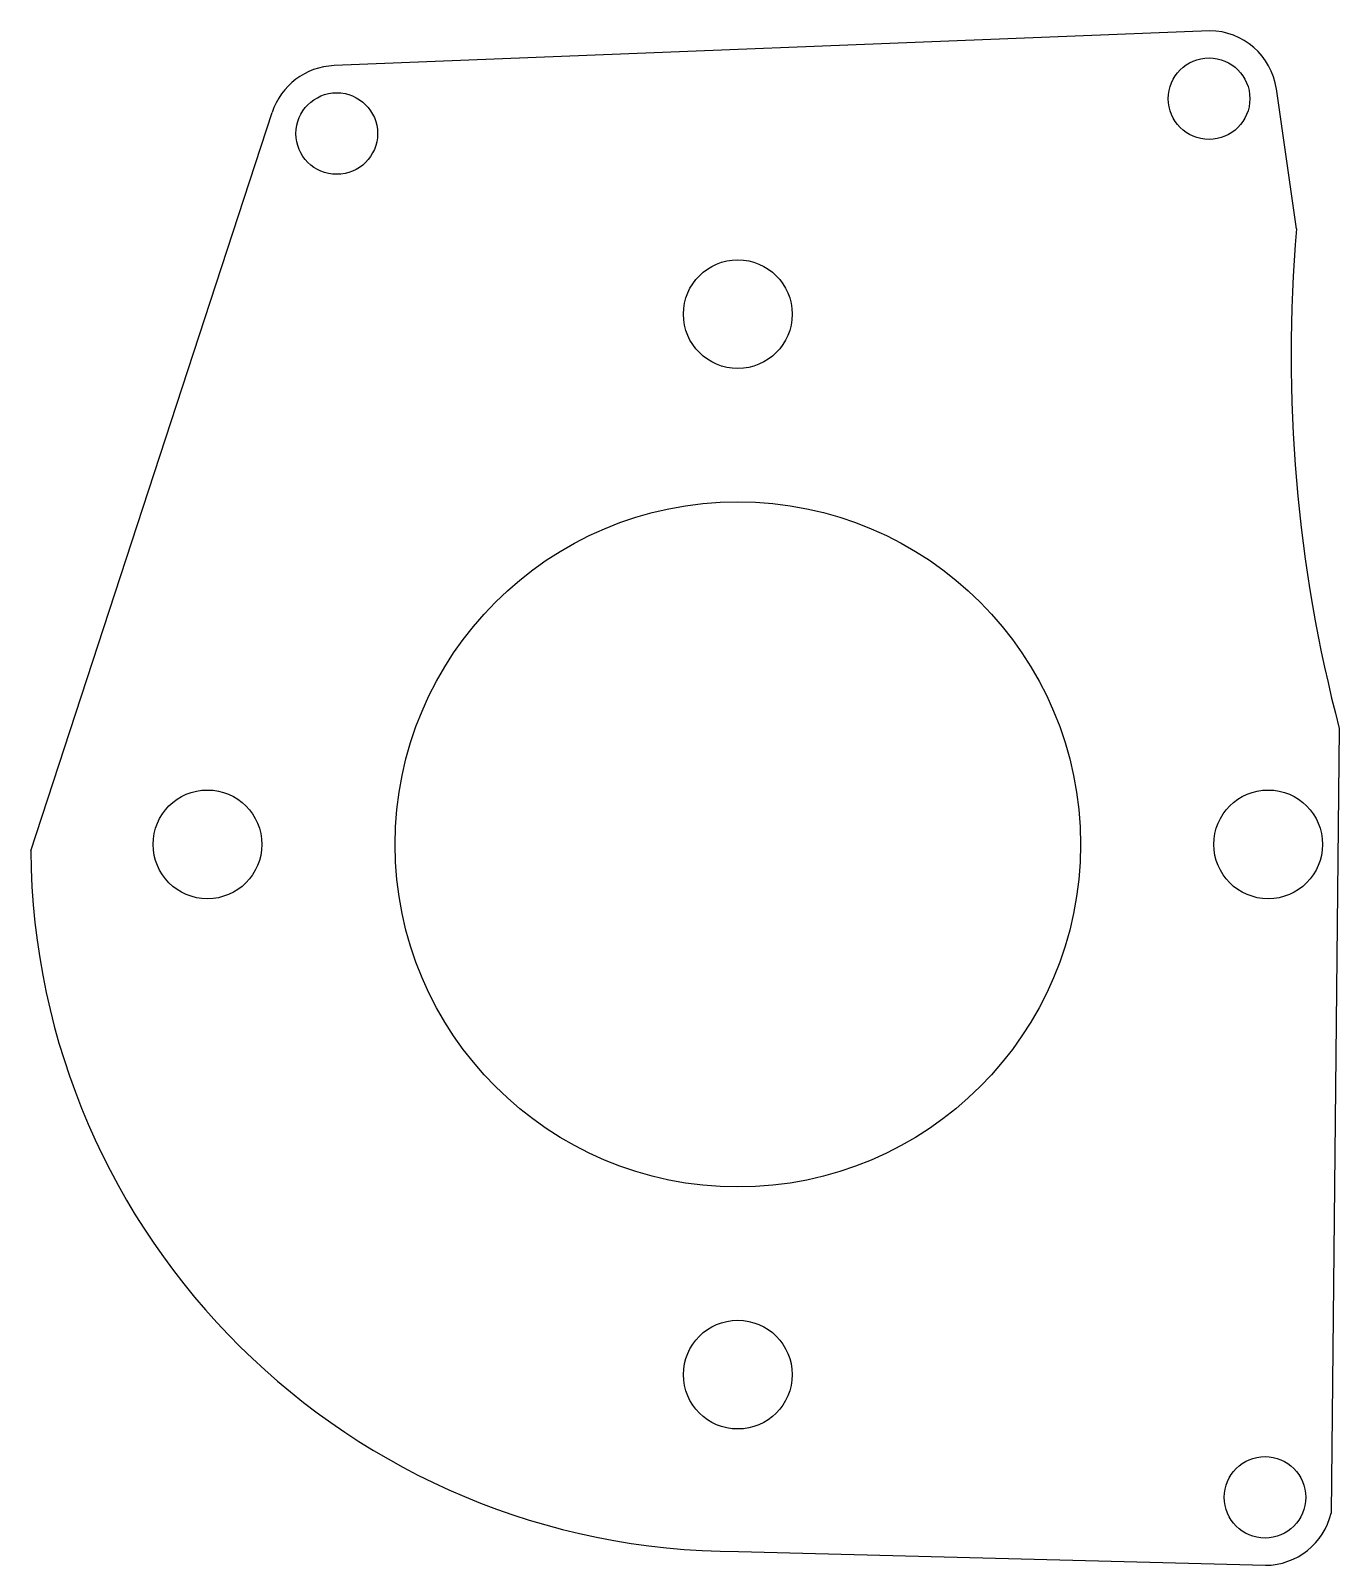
# Model space of a CAD drawing. Extents: x -26 to 22.1, y -26.5 to 29.9.
import ezdxf

# ---------------------------------------------------------------- set-up
doc = ezdxf.new("R2010")
doc.units = 0
doc.layers.get('0').update_dxf_attribs({"linetype": 'CONTINUOUS'})

msp = doc.modelspace()

# ---------------------------------------------------------------- linework, layer by layer
at = {"color": 7, "linetype": 'CONTINUOUS'}
for p, q in [((17.352, 29.925), (-14.844, 28.641)), ((20.541, 22.633), (19.801, 27.781)), ((-25.999, -0.236), (-17.121, 26.919)), ((22.115, 4.257), (21.816, -24.591)), ((0.02, -26), (19.401, -26.513))]:
    msp.add_line(p, q, dxfattribs=at)
for centre, radius in [((17.326, 27.425), 1.5), ((-14.745, 26.143), 1.5), ((0, 19.5), 2), ((0, 0), 12.6), ((-19.5, 0), 2), ((19.5, 0), 2), ((0, -19.5), 2), ((19.384, -24.013), 1.5)]:
    msp.add_circle(centre, radius, dxfattribs=at)
for centre, radius, start, end in [((17.326, 27.425), 2.5, 8.1829, 89.3946), ((-14.745, 26.143), 2.5, 92.2849, 161.8955), ((74.341, 17.986), 54, 175.0631, 194.7278), ((0, 0), 26, 180.5194, 270.0431), ((19.384, -24.013), 2.5, 270.4017, 346.6348)]:
    msp.add_arc(centre, radius, start, end, dxfattribs=at)

doc.saveas('drawing.dxf')
